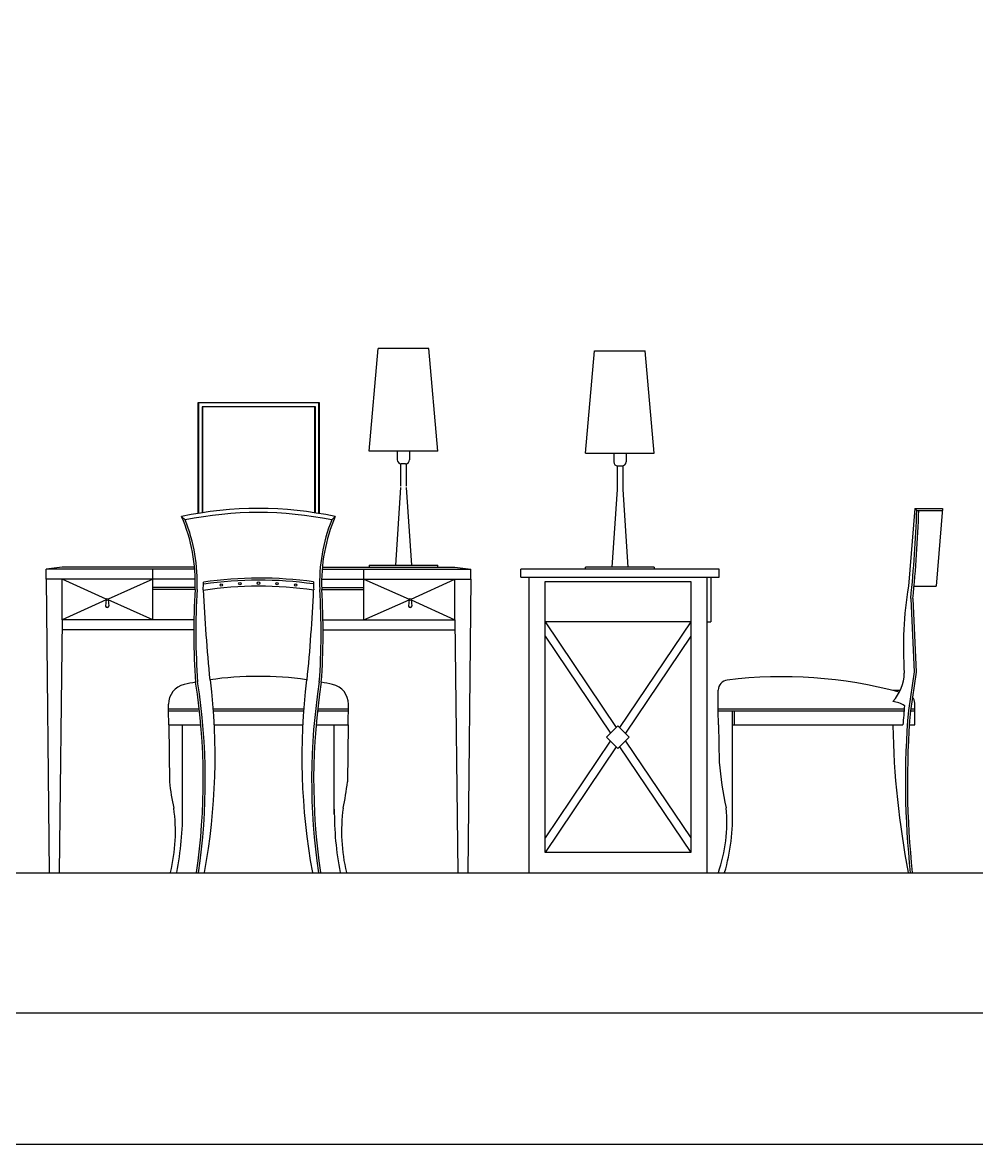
# Model space of a CAD drawing. Header units: inches. Extents: x 6.9 to 49.4, y 11.8 to 36.5.
# Drawn here: x 22.544 to 24.903, y 11.752 to 14.526 of the extents above; entities that cross this region are included whole.
import ezdxf

# ---------------------------------------------------------------- set-up
doc = ezdxf.new("R2010")
doc.units = ezdxf.units.IN
doc.header["$MEASUREMENT"] = 0
doc.layers.add('1', color=1, linetype='Continuous')
doc.layers.add('kadrbm', color=4, linetype='Continuous')

# ---------------------------------------------------------------- blocks, each defined once
blk = doc.blocks.new('kadrbm')
at = {"layer": 'kadrbm', "color": 4}
blk.add_lwpolyline([(0, 0), (0, 24.7972), (21, 24.7972), (21, 0), (0, 0)], close=True, dxfattribs=at)
blk.add_lwpolyline([(20.6631, 0.3257), (20.6631, 24.4603), (0.3369, 24.4603), (0.3369, 0.3257), (20.6631, 0.3257)], dxfattribs=at)

msp = doc.modelspace()

# ---------------------------------------------------------------- linework, layer by layer
at = {"layer": '1'}
for p, q in [((23.4009, 13.4666), (23.4235, 13.7197)), ((23.5484, 13.7197), (23.4235, 13.7197)), ((23.5709, 13.4666), (23.5484, 13.7197)), ((23.936, 13.4614), (23.9585, 13.7145)), ((23.9585, 13.7145), (24.0834, 13.7145)), ((24.106, 13.4614), (24.0834, 13.7145)), ((23.2784, 13.5856), (22.9779, 13.5856)), ((22.9779, 13.5856), (22.9779, 13.3122)), ((22.9794, 13.5842), (22.9794, 13.3124)), ((23.2685, 13.5757), (22.9879, 13.5757)), ((22.9879, 13.5757), (22.9879, 13.3138)), ((22.9893, 13.5743), (22.9893, 13.314)), ((23.2671, 13.314), (23.2671, 13.5743)), ((23.2685, 13.3138), (23.2685, 13.5757)), ((23.277, 13.3124), (23.277, 13.5842)), ((23.2784, 13.3122), (23.2784, 13.5856)), ((23.5709, 13.4666), (23.4009, 13.4666)), ((23.4706, 13.4666), (23.4706, 13.4452)), ((23.5012, 13.4666), (23.5012, 13.4452)), ((23.936, 13.4614), (24.106, 13.4614)), ((24.0057, 13.4614), (24.0057, 13.44)), ((24.0363, 13.4614), (24.0363, 13.44)), ((23.4789, 13.4352), (23.4789, 13.3799)), ((23.4912, 13.4352), (23.4806, 13.4352)), ((23.4929, 13.4352), (23.4929, 13.3799)), ((24.014, 13.43), (24.014, 13.3717)), ((24.0157, 13.43), (24.0263, 13.43)), ((24.028, 13.43), (24.028, 13.3717)), ((23.4789, 13.3769), (23.4659, 13.1847)), ((23.4929, 13.3769), (23.5059, 13.1847)), ((24.014, 13.3717), (24.001, 13.1795)), ((24.028, 13.3717), (24.041, 13.1795)), ((24.7498, 13.3245), (24.7342, 13.1323)), ((24.7498, 13.3245), (24.8185, 13.3245)), ((24.7498, 13.3245), (24.7551, 13.32)), ((24.7551, 13.32), (24.8181, 13.3196)), ((24.8185, 13.3245), (24.803, 13.1323)), ((22.9463, 13.2963), (22.9374, 13.3047)), ((23.3085, 13.2963), (23.3174, 13.3047)), ((23.4009, 13.1847), (23.5709, 13.1847)), ((23.4009, 13.1847), (23.4009, 13.1797)), ((23.5709, 13.1797), (23.5709, 13.1847)), ((24.106, 13.1795), (23.936, 13.1795)), ((23.936, 13.1745), (23.936, 13.1795)), ((24.106, 13.1795), (24.106, 13.1745)), ((22.6025, 13.1497), (22.6025, 13.1747)), ((22.9699, 13.1747), (22.6025, 13.1747)), ((22.6025, 13.1497), (22.61, 12.4247)), ((22.9712, 13.1497), (22.6025, 13.1497)), ((22.6425, 13.0497), (22.6425, 13.1497)), ((22.7508, 13.1007), (22.6425, 13.1497)), ((22.8666, 13.1497), (22.7558, 13.1007)), ((22.8666, 13.0497), (22.8666, 13.1747)), ((23.2837, 13.1497), (23.6525, 13.1497)), ((23.285, 13.1747), (23.6525, 13.1747)), ((23.3882, 13.0497), (23.3882, 13.1747)), ((23.3882, 13.1497), (23.5002, 13.1007)), ((23.5051, 13.1007), (23.6125, 13.1497)), ((23.6125, 13.0497), (23.6125, 13.1497)), ((23.6525, 13.1497), (23.645, 12.4247)), ((23.6525, 13.1497), (23.6525, 13.1747)), ((24.266, 13.1745), (23.776, 13.1745)), ((23.776, 13.1545), (23.776, 13.1745)), ((23.776, 13.1545), (24.266, 13.1545)), ((23.796, 13.1545), (23.796, 12.4245)), ((24.236, 13.1545), (24.236, 12.4245)), ((24.246, 13.1545), (24.246, 13.0445)), ((24.266, 13.1545), (24.266, 13.1745)), ((22.9711, 13.1297), (22.8666, 13.1297)), ((22.9709, 13.1247), (22.8666, 13.1247)), ((23.2838, 13.1297), (23.3882, 13.1297)), ((23.2839, 13.1247), (23.3882, 13.1247)), ((23.836, 13.1445), (24.196, 13.1445)), ((23.836, 12.4745), (23.836, 13.1445)), ((24.196, 13.1445), (24.196, 12.4745)), ((24.7481, 13.1323), (24.803, 13.1323)), ((22.7508, 13.0987), (22.6425, 13.0497)), ((22.7506, 13.0997), (22.7494, 13.0831)), ((22.8666, 13.0497), (22.7558, 13.0987)), ((22.756, 13.0997), (22.7572, 13.0829)), ((23.3882, 13.0497), (23.5002, 13.0987)), ((23.5, 13.0997), (23.4987, 13.0829)), ((23.5051, 13.0987), (23.6125, 13.0497)), ((23.5053, 13.0997), (23.5066, 13.0831)), ((24.7401, 13.1017), (24.7486, 12.92)), ((24.7451, 13.1019), (24.7536, 12.9202)), ((22.6425, 13.0497), (22.635, 12.4247)), ((22.9679, 13.0497), (22.6425, 13.0497)), ((23.287, 13.0497), (23.6125, 13.0497)), ((23.6125, 13.0497), (23.62, 12.4247)), ((24.196, 13.0445), (23.836, 13.0445)), ((23.836, 13.0445), (24.0118, 12.7835)), ((24.196, 13.0445), (24.0201, 12.7835)), ((24.236, 13.0445), (24.246, 13.0445)), ((22.9676, 13.0247), (22.6422, 13.0247)), ((23.2873, 13.0247), (23.6128, 13.0247)), ((23.836, 13.0087), (23.9974, 12.7691)), ((24.196, 13.0087), (24.0345, 12.7691)), ((24.7487, 12.921), (24.7342, 12.8252)), ((24.7536, 12.9202), (24.7392, 12.8245)), ((24.2643, 12.8245), (24.2643, 12.8757)), ((24.7137, 12.8745), (24.6962, 12.8745)), ((24.7498, 12.7895), (24.7498, 12.8437)), ((22.9049, 12.8247), (22.9049, 12.8406)), ((22.9049, 12.8297), (22.9782, 12.8297)), ((22.9049, 12.8247), (22.9787, 12.8247)), ((22.9055, 12.7897), (22.9049, 12.8247)), ((23.0148, 12.8297), (23.2393, 12.8297)), ((23.0154, 12.8247), (23.2389, 12.8247)), ((23.2734, 12.8247), (23.3499, 12.8247)), ((23.2739, 12.8297), (23.3499, 12.8297)), ((23.3494, 12.7897), (23.3499, 12.8406)), ((24.2643, 12.8295), (24.7239, 12.8295)), ((24.2648, 12.7895), (24.2643, 12.8245)), ((24.2643, 12.8245), (24.7235, 12.8245)), ((24.2993, 12.581), (24.2993, 12.8245)), ((24.3043, 12.7895), (24.3043, 12.8245)), ((24.7392, 12.8245), (24.7498, 12.8245)), ((24.7396, 12.8295), (24.7498, 12.8295)), ((22.9055, 12.7897), (22.9832, 12.7897)), ((22.9055, 12.7897), (22.9076, 12.6486)), ((22.9399, 12.5686), (22.9399, 12.7897)), ((23.0197, 12.7897), (23.2367, 12.7897)), ((23.2699, 12.7897), (23.3494, 12.7897)), ((23.3149, 12.5686), (23.3149, 12.7897)), ((23.3494, 12.7897), (23.3472, 12.6486)), ((24.2648, 12.7895), (24.2662, 12.6975)), ((24.2993, 12.7895), (24.7208, 12.7895)), ((24.7365, 12.7895), (24.7498, 12.7895)), ((23.9973, 12.7497), (23.836, 12.5102)), ((24.0117, 12.7353), (23.836, 12.4745)), ((24.0202, 12.7353), (24.196, 12.4745)), ((24.0346, 12.7497), (24.196, 12.5102)), ((24.196, 12.4745), (23.836, 12.4745)), ((7.202, 12.4239), (27.5282, 12.4239))]:
    msp.add_line(p, q, dxfattribs=at)
for points in [[(22.9695, 13.1797), (22.6425, 13.1797), (22.6025, 13.1747)], [(23.2854, 13.1797), (23.6125, 13.1797), (23.6525, 13.1747)]]:
    msp.add_lwpolyline(points, dxfattribs=at)
msp.add_lwpolyline([(24.016, 12.7311), (23.9877, 12.7594), (24.016, 12.7877), (24.0443, 12.7594)], close=True, dxfattribs=at)
for centre, radius in [((23.0356, 13.1353), 0.003), ((23.0815, 13.1387), 0.003), ((23.1275, 13.14), 0.003), ((23.1735, 13.1387), 0.003), ((23.2193, 13.1353), 0.003), ((22.7533, 13.0997), 0.00268), ((23.5026, 13.0997), 0.00268)]:
    msp.add_circle(centre, radius, dxfattribs=at)
for centre, radius, start, end in [((23.4806, 13.4452), 0.01, 180, 270), ((23.4912, 13.4452), 0.01, 270, 0), ((24.0157, 13.44), 0.01, 180, 270), ((24.0263, 13.44), 0.01, 270, 0), ((23.1274, 12.4116), 0.9131, 77.99, 102.01), ((23.1274, 12.4116), 0.9031, 78.432, 101.568), ((21.6047, 13.4277), 3.1522, 354.0768, 358.0415), ((21.6047, 13.4277), 3.1572, 354.0768, 358.044), ((22.5599, 13.1413), 0.4114, 357.6713, 23.4049), ((22.5599, 13.1413), 0.4164, 357.6713, 21.8627), ((23.695, 13.1413), 0.4164, 158.1373, 182.3287), ((23.695, 13.1413), 0.4114, 156.5951, 182.3287), ((23.1297, 12.1896), 0.9629, 82.0074, 98.2659), ((24.6545, 13.0182), 1.6869, 176.3852, 184.1818), ((24.6545, 13.0182), 1.6819, 176.3852, 184.1818), ((22.5599, 13.1413), 0.4314, 357.6713, 0.1589), ((27.1456, 13.3129), 4.1589, 182.6077, 185.692), ((23.1297, 12.1896), 0.9429, 81.8128, 98.46), ((23.1297, 12.1896), 0.9579, 82.0074, 98.2659), ((19.1093, 13.3129), 4.1589, 354.308, 357.3923), ((23.695, 13.1413), 0.4314, 179.7548, 182.3287), ((21.6004, 13.0182), 1.6819, 355.8182, 3.6148), ((21.6004, 13.0182), 1.6869, 355.8182, 3.6148), ((25.6302, 12.9822), 0.9084, 170.4919, 184.0702), ((22.7533, 13.0845), 0.00424, 200.101, 336.544), ((23.5026, 13.0845), 0.00424, 203.456, 339.899), ((21.4385, 12.7106), 1.5817, 349.5841, 6.9214), ((23.1274, 12.0696), 0.8401, 81.8676, 98.2372), ((24.8164, 12.7106), 1.5817, 173.0786, 190.4159), ((24.2893, 12.8757), 0.025, 96.9135, 180), ((24.4214, 11.7862), 1.1225, 75.0077, 96.9135), ((24.6146, 12.921), 0.1096, 317.8592, 358.2995), ((22.9549, 12.8406), 0.05, 102.6107, 180), ((23.1274, 12.0696), 0.8401, 100.6568, 102.6107), ((21.4341, 12.6535), 1.5569, 351.5498, 8.932), ((21.4341, 12.6535), 1.5619, 351.5498, 8.932), ((24.8208, 12.6535), 1.5619, 171.068, 188.4502), ((24.8208, 12.6535), 1.5569, 171.068, 188.4502), ((23.1274, 12.0696), 0.8401, 77.3893, 79.3432), ((23.2999, 12.8406), 0.05, 0, 77.3893), ((24.6881, 12.7806), 0.0673, 57.2376, 83.4771), ((24.7298, 12.8437), 0.02, 0, 44.0702), ((26.8048, 12.6483), 2.0888, 174.8113, 176.1244), ((26.8206, 12.6493), 2.0938, 175.1887, 186.1784), ((26.8206, 12.6493), 2.0888, 175.1887, 186.1784), ((26.8039, 12.8247), 2.1084, 180.9954, 190.9436), ((25.3986, 12.8111), 1.1381, 185.7308, 191.4967), ((23.4613, 12.7051), 0.5566, 185.8336, 192.5934), ((22.7936, 12.7051), 0.5566, 347.4066, 354.1664), ((22.4935, 12.5259), 0.4286, 346.3375, 7.7642), ((22.1523, 12.5749), 0.7877, 349.0042, 0.4606), ((24.1026, 12.5749), 0.7877, 179.5394, 190.9958), ((23.7614, 12.5259), 0.4286, 172.2358, 193.6625), ((23.9209, 12.5465), 0.3645, 340.4306, 5.9448), ((23.8115, 12.5621), 0.4881, 343.6201, 2.2214)]:
    msp.add_arc(centre, radius, start, end, dxfattribs=at)

# ---------------------------------------------------------------- block references
at = {"layer": 'kadrbm'}
msp.add_blockref('kadrbm', (6.8651, 11.7523), dxfattribs=at)

doc.saveas('drawing.dxf')
